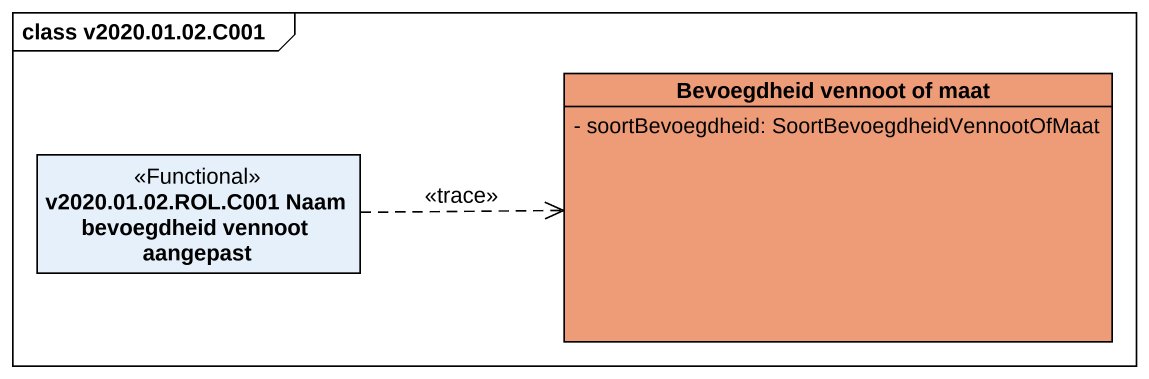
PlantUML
@startuml
mainframe class v2020.01.02.C001
hide circle
hide empty members
skinparam classAttributeIconSize 0
class "Bevoegdheid vennoot of maat" as Bevoegdheid_vennoot_of_maat #EE9B78 {
  - soortBevoegdheid: SoortBevoegdheidVennootOfMaat
}
class "v2020.01.02.ROL.C001 Naam bevoegdheid vennoot aangepast" as v2020_01_02_ROL_C001_Naam <<Functional>>
v2020_01_02_ROL_C001_Naam .right.> Bevoegdheid_vennoot_of_maat : <<trace>>
@enduml
